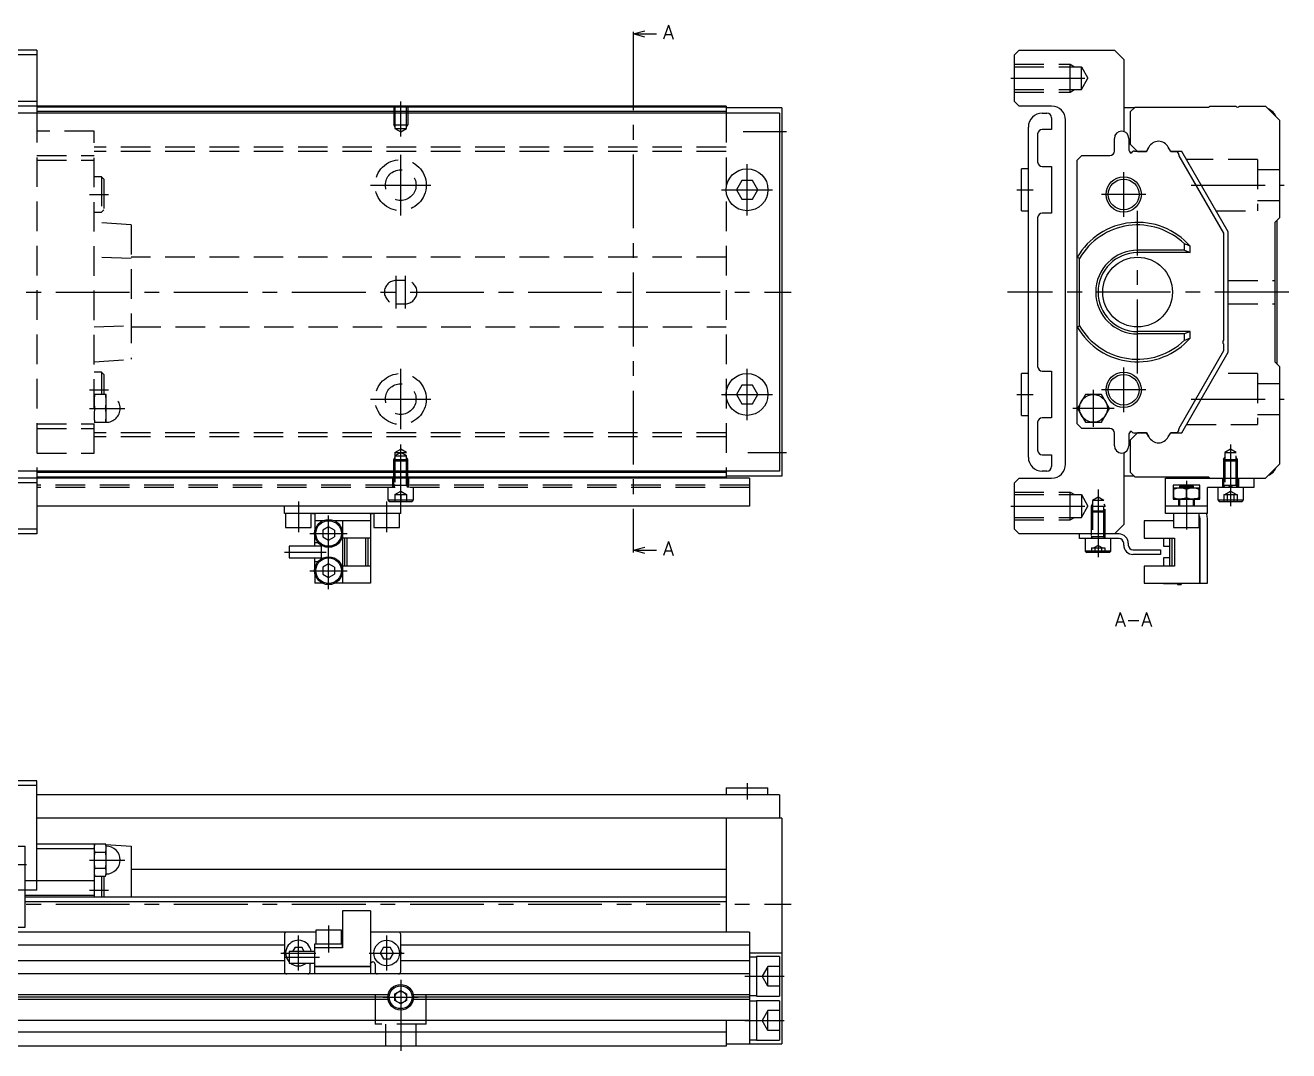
# Model space of a CAD drawing. Extents: x 0 to 520, y -8 to 231.
# Drawn here: x 247.9 to 519.6, y 9 to 229.5 of the extents above; entities that cross this region are included whole.
import ezdxf

# ---------------------------------------------------------------- set-up
doc = ezdxf.new("R2010")
doc.units = 0
doc.header["$LTSCALE"] = 0.5
doc.linetypes.add('CENTER', pattern=[50.8, 31.75, -6.35, 6.35, -6.35])
doc.linetypes.add('DASHED', pattern=[19.05, 12.7, -6.35])
for name, color, linetype in [('MSM_CENTER', 1, 'CENTER'), ('MSM_CONTINUOUS', 7, 'CONTINUOUS'), ('MSM_DASHED', 4, 'DASHED'), ('MSM_PART_NUMBER', 7, 'CONTINUOUS')]:
    doc.layers.add(name, color=color, linetype=linetype)
doc.styles.get("Standard").update_dxf_attribs({"font": 'txt.shx', "height": 3, "bigfont": 'bigfont.shx'})

msp = doc.modelspace()

# ---------------------------------------------------------------- linework, layer by layer
at = {"layer": 'MSM_CENTER'}
for p, q in [((378.64, 227.12), (378.64, 117.12)), ((459.88, 218.12), (477.46, 218.12)), ((328.64, 205.61), (328.64, 213.12)), ((402.32, 206.62), (411.64, 206.62)), ((328.64, 188.62), (328.64, 201.62)), ((403.14, 188.62), (403.14, 199.62)), ((484.14, 188.32), (484.14, 197.92)), ((261.69, 193.12), (265.79, 193.12)), ((322.14, 195.12), (335.14, 195.12)), ((397.64, 194.12), (408.64, 194.12)), ((461.14, 194.12), (464.64, 194.12)), ((488.94, 193.12), (479.34, 193.12)), ((498.67, 195.12), (518.64, 195.12)), ((487.14, 154.62), (487.14, 189.62)), ((327.64, 168.62), (327.64, 175.62)), ((329.64, 168.62), (329.64, 175.62)), ((0.46, 172.12), (412.64, 172.12)), ((519.64, 172.12), (459.14, 172.12)), ((328.64, 142.62), (328.64, 155.62)), ((403.14, 144.62), (403.14, 155.62)), ((484.14, 146.32), (484.14, 155.92)), ((261.69, 151.12), (265.79, 151.12)), ((397.64, 150.12), (408.64, 150.12)), ((461.14, 150.12), (464.64, 150.12)), ((477.64, 143.12), (477.64, 151.12)), ((488.94, 151.12), (479.34, 151.12)), ((261.69, 147.12), (269.29, 147.12)), ((322.14, 149.12), (335.14, 149.12)), ((482.11, 147.12), (473.18, 147.12)), ((498.67, 149.12), (518.64, 149.12)), ((328.64, 126.12), (328.64, 139.33)), ((507.14, 139.33), (507.14, 126.12)), ((403.32, 137.62), (411.64, 137.62)), ((497.64, 131.52), (497.64, 121.07)), ((478.64, 129.67), (478.64, 115.1)), ((306.64, 127.12), (306.64, 120.52)), ((325.64, 120.52), (325.64, 127.12)), ((459.88, 126.12), (477.46, 126.12)), ((313.13, 108.22), (313.13, 124.22)), ((309.13, 120.22), (317.13, 120.22)), ((303.64, 116.22), (312.64, 116.22)), ((309.13, 112.22), (317.13, 112.22)), ((403.14, 66.5), (403.14, 63)), ((248.14, 49), (233.64, 49)), ((261.69, 50), (269.29, 50)), ((261.69, 43.5), (265.79, 43.5)), ((0.46, 40.5), (412.64, 40.5)), ((313.13, 35.9), (313.13, 30.1)), ((306.64, 26.25), (306.64, 33.75)), ((325.64, 26.25), (325.64, 33.75)), ((302.89, 30), (310.39, 30)), ((321.89, 30), (329.39, 30)), ((303.64, 29.1), (311.14, 29.1)), ((402.64, 25), (411.14, 25)), ((328.64, 24.25), (328.64, 9)), ((324.89, 20.5), (332.39, 20.5)), ((402.64, 15.5), (411.14, 15.5))]:
    msp.add_line(p, q, dxfattribs=at)
at = {"layer": 'MSM_CONTINUOUS'}
for p, q in [((378.64, 227.62), (381.14, 228.29)), ((378.64, 228.12), (378.64, 227.12)), ((381.14, 226.95), (378.64, 227.62)), ((378.64, 227.62), (383.64, 227.62)), ((250.39, 224.12), (206.89, 224.12)), ((250.39, 223.12), (206.89, 223.12)), ((250.39, 224.12), (250.39, 210.62)), ((460.64, 223.12), (461.64, 224.12)), ((460.64, 213.12), (460.64, 223.12)), ((461.64, 224.12), (482.14, 224.12)), ((482.14, 224.12), (484.14, 222.12)), ((484.14, 222.12), (484.14, 206.66)), ((398.64, 212.12), (58.64, 212.12)), ((250.39, 213.12), (206.89, 213.12)), ((398.64, 212.12), (398.64, 210.62)), ((461.64, 212.12), (460.64, 213.12)), ((468.64, 212.12), (461.64, 212.12)), ((502.44, 211.92), (502.64, 212.12)), ((502.64, 212.12), (508.24, 212.12)), ((509.04, 212.12), (514.64, 212.12)), ((514.64, 212.12), (517.64, 209.12)), ((410.14, 210.62), (45.14, 210.62)), ((398.64, 211.92), (250.39, 211.92)), ((398.64, 210.92), (250.39, 210.92)), ((410.64, 211.72), (398.64, 211.72)), ((410.14, 210.62), (410.14, 133.62)), ((410.64, 211.72), (410.64, 132.52)), ((466.64, 210.62), (467.64, 210.62)), ((468.64, 209.62), (468.64, 207.12)), ((486.44, 211.72), (484.14, 211.72)), ((485.64, 210.92), (486.64, 211.92)), ((485.64, 203.87), (485.64, 210.92)), ((486.64, 211.92), (502.44, 211.92)), ((463.64, 136.62), (463.64, 207.62)), ((468.64, 207.12), (466.64, 207.12)), ((471.64, 135.12), (471.64, 209.12)), ((517.64, 209.12), (517.64, 188.12)), ((465.64, 206.12), (465.64, 200.12)), ((482.14, 202.47), (482.14, 205.17)), ((485.24, 205.17), (485.24, 202.87)), ((487.14, 202.37), (485.64, 203.87)), ((474.14, 200.47), (475.14, 201.47)), ((475.14, 201.47), (481.14, 201.47)), ((486.44, 202.42), (487.09, 202.42)), ((487.09, 202.42), (487.14, 202.37)), ((487.14, 202.37), (489.03, 202.37)), ((489.03, 202.37), (487.14, 202.37)), ((489.54, 203.27), (489.03, 202.37)), ((494.25, 202.37), (493.74, 203.27)), ((494.25, 202.37), (495.51, 202.37)), ((496.64, 202.37), (494.25, 202.37)), ((496.03, 201.62), (496.03, 201.42)), ((496.03, 201.42), (505.64, 184.79)), ((506.64, 185.05), (496.64, 202.37)), ((462.14, 189.62), (462.14, 198.62)), ((463.64, 198.62), (462.14, 198.62)), ((466.64, 199.12), (468.64, 199.12)), ((468.64, 199.12), (468.64, 189.12)), ((474.14, 143.77), (474.14, 200.47)), ((401.99, 196.12), (400.83, 194.12)), ((404.3, 196.12), (401.99, 196.12)), ((405.45, 194.12), (404.3, 196.12)), ((400.83, 194.12), (401.99, 192.12)), ((404.3, 192.12), (405.45, 194.12)), ((401.99, 192.12), (404.3, 192.12)), ((462.14, 189.62), (463.64, 189.62)), ((465.64, 188.12), (465.64, 156.12)), ((468.64, 189.12), (466.64, 189.12)), ((517.64, 188.12), (516.64, 187.12)), ((517.14, 156.62), (517.14, 187.62)), ((506.64, 159.2), (506.64, 185.05)), ((516.64, 187.12), (516.64, 157.12)), ((497.2, 181.12), (497.2, 182.49)), ((505.64, 184.79), (505.64, 161.77)), ((474.64, 179.36), (474.14, 179.61)), ((474.64, 164.89), (474.64, 179.36)), ((497.2, 181.12), (487.14, 181.12)), ((498.42, 180.62), (487.14, 180.62)), ((497.2, 181.12), (498.42, 180.62)), ((498.42, 180.62), (498.42, 182.01)), ((474.14, 164.64), (474.64, 164.89)), ((498.42, 163.62), (487.14, 163.62)), ((497.2, 163.12), (487.14, 163.12)), ((498.42, 163.62), (497.2, 163.12)), ((497.2, 161.76), (497.2, 163.12)), ((498.42, 162.24), (498.42, 163.62)), ((505.64, 160.97), (505.64, 159.46)), ((505.64, 159.46), (496.03, 142.82)), ((496.64, 141.87), (506.64, 159.2)), ((466.64, 155.12), (468.64, 155.12)), ((468.64, 155.12), (468.64, 145.12)), ((516.64, 157.12), (517.64, 156.12)), ((517.64, 156.12), (517.64, 135.12)), ((462.14, 145.62), (462.14, 154.62)), ((463.64, 154.62), (462.14, 154.62)), ((401.99, 152.12), (400.83, 150.12)), ((400.83, 150.12), (401.99, 148.12)), ((404.3, 152.12), (401.99, 152.12)), ((405.45, 150.12), (404.3, 152.12)), ((404.3, 148.12), (405.45, 150.12)), ((475.91, 150.12), (474.18, 147.12)), ((479.37, 150.12), (475.91, 150.12)), ((481.11, 147.12), (479.37, 150.12)), ((401.99, 148.12), (404.3, 148.12)), ((474.18, 147.12), (475.91, 144.12)), ((479.37, 144.12), (481.11, 147.12)), ((462.14, 145.62), (463.64, 145.62)), ((465.64, 144.12), (465.64, 138.12)), ((468.64, 145.12), (466.64, 145.12)), ((475.91, 144.12), (479.37, 144.12)), ((475.14, 142.77), (474.14, 143.77)), ((481.14, 142.77), (475.14, 142.77)), ((482.14, 139.07), (482.14, 141.77)), ((485.24, 141.37), (485.24, 139.07)), ((485.64, 140.37), (487.14, 141.87)), ((487.09, 141.82), (486.44, 141.82)), ((487.14, 141.87), (489.03, 141.87)), ((489.03, 141.87), (489.54, 140.98)), ((493.74, 140.98), (494.25, 141.87)), ((494.25, 141.87), (496.64, 141.87)), ((496.03, 142.82), (496.03, 142.62)), ((485.64, 133.32), (485.64, 140.37)), ((466.64, 137.12), (468.64, 137.12)), ((468.64, 137.12), (468.64, 134.62)), ((484.14, 137.59), (484.14, 122.12)), ((410.14, 133.62), (45.14, 133.62)), ((250.39, 133.62), (250.39, 120.12)), ((398.64, 133.32), (250.39, 133.32)), ((398.64, 133.62), (398.64, 132.12)), ((467.64, 133.62), (466.64, 133.62)), ((486.64, 132.32), (485.64, 133.32)), ((517.64, 135.12), (514.64, 132.12)), ((250.39, 132.12), (206.89, 132.12)), ((250.39, 131.12), (206.89, 131.12)), ((398.64, 132.32), (250.39, 132.32)), ((403.64, 132.12), (250.39, 132.12)), ((410.64, 132.52), (398.64, 132.52)), ((403.64, 132.12), (403.64, 126.12)), ((460.64, 131.12), (461.64, 132.12)), ((460.64, 121.12), (460.64, 131.12)), ((461.64, 132.12), (468.64, 132.12)), ((486.44, 132.52), (484.14, 132.52)), ((502.44, 132.32), (486.64, 132.32)), ((493.14, 124.52), (493.14, 132.12)), ((493.14, 132.12), (514.64, 132.12)), ((500.49, 130.62), (494.79, 130.62)), ((494.79, 130.62), (494.79, 127.62)), ((496.34, 130.52), (496.14, 130.32)), ((496.34, 130.52), (498.94, 130.52)), ((499.14, 130.32), (498.94, 130.52)), ((500.49, 127.62), (500.49, 130.62)), ((502.64, 132.12), (502.44, 132.32)), ((502.64, 132.12), (502.44, 132.32)), ((502.64, 132.12), (502.44, 132.32)), ((507.14, 130.62), (506.64, 130.12)), ((507.64, 130.12), (507.14, 130.62)), ((512.14, 132.12), (512.14, 130.12)), ((494.89, 130.02), (500.39, 130.02)), ((494.89, 130.02), (494.89, 127.62)), ((494.89, 129.78), (495.56, 129.96)), ((495.53, 127.7), (494.89, 127.87)), ((495.56, 129.96), (495.91, 130.01)), ((495.91, 130.01), (496.27, 130.02)), ((496.14, 130.32), (496.14, 130.02)), ((496.14, 130.32), (499.14, 130.32)), ((496.27, 130.02), (496.36, 130.02)), ((496.36, 130.02), (497, 129.95)), ((497.64, 127.87), (496.97, 127.69)), ((497, 129.95), (497.64, 129.78)), ((497.64, 129.78), (498.31, 129.96)), ((497.64, 127.87), (497.64, 129.78)), ((498.28, 127.7), (497.64, 127.87)), ((498.31, 129.96), (498.66, 130.01)), ((498.66, 130.01), (499.02, 130.02)), ((499.02, 130.02), (499.11, 130.02)), ((499.11, 130.02), (499.75, 129.95)), ((499.14, 130.02), (499.14, 130.32)), ((500.39, 127.87), (499.72, 127.69)), ((499.75, 129.95), (500.39, 129.78)), ((500.39, 127.62), (500.39, 130.02)), ((502.14, 124.52), (502.14, 130.12)), ((512.14, 130.12), (502.14, 130.12)), ((504.39, 130.12), (504.39, 127.42)), ((509.89, 127.42), (509.89, 130.12)), ((403.64, 126.12), (250.39, 126.12)), ((303.64, 124.52), (303.64, 126.12)), ((328.64, 124.52), (328.64, 126.12)), ((502.14, 126.12), (493.14, 126.12)), ((494.79, 127.62), (500.49, 127.62)), ((496.17, 127.63), (495.53, 127.7)), ((495.94, 127.62), (495.94, 126.12)), ((496.14, 127.62), (496.14, 126.12)), ((496.27, 127.62), (496.17, 127.63)), ((496.62, 127.64), (496.27, 127.62)), ((496.97, 127.69), (496.62, 127.64)), ((498.92, 127.63), (498.28, 127.7)), ((499.02, 127.62), (498.92, 127.63)), ((499.33, 127.64), (499.02, 127.62)), ((499.14, 126.12), (499.14, 127.62)), ((499.37, 127.64), (499.33, 127.64)), ((499.34, 126.12), (499.34, 127.62)), ((499.72, 127.69), (499.37, 127.64)), ((504.39, 127.42), (504.69, 127.12)), ((504.39, 127.42), (509.89, 127.42)), ((504.69, 127.12), (509.59, 127.12)), ((509.59, 127.12), (509.89, 127.42)), ((328.64, 124.52), (303.64, 124.52)), ((303.89, 124.52), (303.89, 121.52)), ((309.39, 121.52), (309.39, 124.52)), ((309.64, 124.52), (309.81, 124.52)), ((309.81, 124.52), (309.95, 124.52)), ((309.95, 124.52), (310.06, 124.5)), ((310.06, 124.5), (310.12, 124.45)), ((310.12, 124.45), (310.14, 124.39)), ((310.14, 124.39), (310.14, 120.47)), ((311.82, 122.92), (310.14, 122.92)), ((322.14, 122.92), (314.44, 122.92)), ((316.14, 122.92), (316.14, 109.52)), ((322.14, 124.39), (322.16, 124.46)), ((322.14, 124.39), (322.14, 109.52)), ((322.16, 124.46), (322.24, 124.5)), ((322.24, 124.5), (322.35, 124.52)), ((322.35, 124.52), (322.49, 124.52)), ((322.49, 124.52), (322.64, 124.52)), ((322.89, 124.52), (322.89, 121.52)), ((328.39, 121.52), (328.39, 124.52)), ((494.89, 122.92), (488.54, 122.92)), ((488.54, 122.92), (488.54, 119.22)), ((492.74, 122.97), (492.74, 122.92)), ((494.89, 122.97), (492.74, 122.97)), ((502.14, 124.52), (493.14, 124.52)), ((494.89, 124.52), (494.89, 121.52)), ((500.39, 121.52), (500.39, 124.52)), ((500.49, 122.92), (500.39, 122.92)), ((500.49, 109.52), (500.49, 122.92)), ((500.49, 122.87), (500.54, 122.87)), ((500.54, 123.52), (500.54, 109.52)), ((502.14, 109.52), (502.14, 123.52)), ((250.39, 121.12), (206.89, 121.12)), ((250.39, 120.12), (206.89, 120.12)), ((303.89, 121.52), (309.39, 121.52)), ((310.14, 117.47), (310.14, 119.98)), ((313.13, 121.67), (311.88, 120.95)), ((311.88, 120.95), (311.88, 119.5)), ((314.38, 120.95), (313.13, 121.67)), ((314.38, 120.95), (314.38, 119.5)), ((322.89, 121.52), (328.39, 121.52)), ((461.64, 120.12), (460.64, 121.12)), ((483.14, 120.12), (461.64, 120.12)), ((474.64, 119.12), (474.64, 120.12)), ((484.14, 122.12), (482.14, 120.12)), ((494.89, 121.52), (500.39, 121.52)), ((304.64, 117.47), (304.64, 114.97)), ((311.64, 117.47), (304.64, 117.47)), ((310.89, 118.22), (310.14, 118.22)), ((311.64, 114.83), (311.64, 117.62)), ((311.88, 119.5), (313.13, 118.78)), ((313.13, 118.78), (314.38, 119.5)), ((322.14, 119.22), (316.14, 119.22)), ((316.64, 113.22), (316.64, 119.22)), ((317.14, 113.22), (317.14, 119.22)), ((321.14, 113.22), (321.14, 119.22)), ((321.64, 113.22), (321.64, 119.22)), ((378.64, 116.62), (381.14, 117.29)), ((378.64, 117.12), (378.64, 116.12)), ((483.14, 119.12), (474.64, 119.12)), ((475.89, 119.12), (475.89, 116.42)), ((481.39, 116.42), (481.39, 119.12)), ((484.14, 117.72), (484.14, 118.12)), ((485.14, 118.12), (485.14, 117.72)), ((488.54, 119.22), (495.04, 119.22)), ((492.74, 119.22), (492.74, 117.47)), ((492.74, 117.47), (494.04, 117.47)), ((494.04, 113.22), (494.04, 119.22)), ((494.54, 113.22), (494.54, 119.22)), ((495.04, 119.22), (495.04, 113.22)), ((304.64, 114.97), (311.64, 114.97)), ((310.14, 112.47), (310.14, 114.97)), ((310.14, 114.22), (310.89, 114.22)), ((381.14, 115.95), (378.64, 116.62)), ((378.64, 116.62), (383.64, 116.62)), ((481.39, 116.42), (475.89, 116.42)), ((475.89, 116.42), (476.19, 116.12)), ((481.09, 116.12), (476.19, 116.12)), ((481.09, 116.12), (481.39, 116.42)), ((486.14, 116.72), (492.04, 116.72)), ((492.04, 115.72), (486.14, 115.72)), ((492.04, 116.72), (492.04, 115.72)), ((492.74, 114.97), (492.74, 113.22)), ((494.04, 114.97), (492.74, 114.97)), ((310.14, 111.98), (310.14, 109.52)), ((313.13, 113.67), (311.88, 112.95)), ((311.88, 112.95), (311.88, 111.5)), ((311.88, 111.5), (313.13, 110.78)), ((314.38, 112.95), (313.13, 113.67)), ((313.13, 110.78), (314.38, 111.5)), ((314.38, 112.95), (314.38, 111.5)), ((322.14, 113.22), (316.14, 113.22)), ((488.54, 113.22), (488.54, 109.52)), ((495.04, 113.22), (488.54, 113.22)), ((311.82, 109.52), (310.14, 109.52)), ((322.14, 109.52), (314.44, 109.52)), ((488.54, 109.52), (500.49, 109.52)), ((492.74, 109.52), (492.74, 109.47)), ((492.74, 109.47), (495.74, 109.47)), ((495.74, 109.52), (495.74, 109.22)), ((495.74, 109.22), (496.54, 109.22)), ((496.54, 109.52), (496.54, 109.22)), ((500.49, 109.57), (500.54, 109.57)), ((500.54, 109.52), (502.14, 109.52)), ((250.39, 67), (206.89, 67)), ((250.39, 66), (206.89, 66)), ((250.39, 43.5), (250.39, 67)), ((398.64, 65.5), (398.64, 64)), ((398.64, 65.5), (407.64, 65.5)), ((407.64, 64), (407.64, 65.5)), ((410.14, 64), (250.39, 64)), ((410.14, 64), (410.14, 59)), ((410.64, 59), (250.39, 59)), ((398.64, 59), (398.64, 34.5)), ((410.64, 59), (410.64, 10.5)), ((233.89, 53), (247.89, 53)), ((247.89, 35.6), (247.89, 53)), ((250.39, 53.5), (262.69, 53.5)), ((250.39, 52.5), (262.69, 52.5)), ((262.69, 53.5), (263.26, 53.46)), ((262.69, 53.5), (262.69, 42)), ((262.82, 53.46), (262.69, 53)), ((262.7, 52.41), (262.69, 52.6)), ((262.82, 53.46), (265.17, 53.46)), ((262.82, 51.73), (265.17, 51.73)), ((265.29, 53), (265.17, 53.46)), ((265.2, 53.34), (270.69, 53)), ((265.29, 47), (265.29, 53)), ((270.69, 53), (270.69, 42)), ((262.69, 47), (262.82, 46.54)), ((262.82, 48.27), (265.17, 48.27)), ((262.82, 46.54), (265.17, 46.54)), ((264.29, 46.54), (264.29, 42)), ((264.79, 46.54), (264.79, 42)), ((265.17, 46.54), (265.29, 47)), ((398.64, 48), (270.69, 48)), ((250.39, 43.5), (206.89, 43.5)), ((262.69, 45.5), (247.89, 45.5)), ((262.69, 42.4), (247.89, 42.4)), ((398.64, 42), (247.89, 42)), ((398.64, 41), (247.89, 41)), ((316.14, 39.1), (316.14, 31.1)), ((322.14, 39.1), (316.14, 39.1)), ((322.14, 39.1), (322.14, 25.5)), ((234.64, 35.6), (247.89, 35.6)), ((310.38, 34.5), (234.64, 34.5)), ((303.64, 34), (303.64, 26)), ((310.38, 34.9), (310.38, 31.9)), ((315.88, 34.9), (310.38, 34.9)), ((315.88, 31.9), (315.88, 34.9)), ((316.14, 34.5), (315.88, 34.5)), ((403.64, 34.5), (322.14, 34.5)), ((328.64, 26), (328.64, 34)), ((403.64, 34.5), (403.64, 10.5)), ((303.64, 31.7), (241.14, 31.7)), ((303.64, 30.3), (303.47, 30)), ((303.47, 30), (303.64, 29.7)), ((310.14, 30.35), (304.64, 30.35)), ((304.64, 30.35), (304.64, 27.85)), ((305.92, 31.25), (305.4, 30.35)), ((305.92, 31.25), (307.36, 31.25)), ((307.88, 30.35), (307.36, 31.25)), ((310.13, 31.9), (310.13, 31.1)), ((316.13, 31.9), (310.13, 31.9)), ((316.14, 31.1), (310.13, 31.1)), ((310.14, 25.5), (310.14, 31.1)), ((316.13, 31.1), (316.13, 31.9)), ((324.92, 31.25), (324.2, 30)), ((324.2, 30), (324.92, 28.75)), ((324.92, 31.25), (326.36, 31.25)), ((327.08, 30), (326.36, 31.25)), ((326.36, 28.75), (327.08, 30)), ((403.64, 31.7), (328.64, 31.7)), ((328.82, 30), (328.64, 30.3)), ((328.64, 29.7), (328.82, 30)), ((410.64, 30), (403.64, 30)), ((303.64, 28.3), (241.14, 28.3)), ((304.64, 27.85), (310.14, 27.85)), ((309.14, 26), (309.14, 27.6)), ((310.07, 27.85), (310.12, 27.73)), ((310.12, 27.73), (310.14, 27.6)), ((322.14, 27.6), (322.16, 27.75)), ((322.16, 27.75), (322.24, 27.89)), ((322.24, 27.89), (322.35, 28)), ((322.35, 28), (322.49, 28.08)), ((322.49, 28.08), (322.64, 28.1)), ((323.14, 27.6), (323.14, 26)), ((324.92, 28.75), (326.36, 28.75)), ((403.64, 28.3), (328.64, 28.3)), ((405.14, 29.15), (403.64, 29.15)), ((410.14, 29.25), (405.14, 29.25)), ((405.14, 29.25), (405.14, 20.75)), ((410.14, 29.25), (410.14, 20.75)), ((403.64, 25.5), (53.64, 25.5)), ((310.14, 27.15), (322.14, 27.15)), ((310.14, 27.1), (322.14, 27.1)), ((310.19, 27.15), (310.19, 27.1)), ((322.09, 27.15), (322.09, 27.1)), ((327.39, 21.22), (328.64, 21.94)), ((328.64, 21.94), (329.89, 21.22)), ((325.94, 21), (231.35, 21)), ((325.94, 20), (231.35, 20)), ((325.89, 20.5), (231.39, 20.5)), ((327.39, 19.78), (327.39, 21.22)), ((328.64, 19.06), (327.39, 19.78)), ((329.89, 19.78), (328.64, 19.06)), ((329.89, 21.22), (329.89, 19.78)), ((403.64, 21), (331.35, 21)), ((403.64, 20), (331.35, 20)), ((403.64, 20.5), (331.39, 20.5)), ((403.64, 20.85), (405.14, 20.85)), ((405.14, 19.65), (403.64, 19.65)), ((405.14, 20.75), (410.14, 20.75)), ((410.14, 19.75), (405.14, 19.75)), ((405.14, 19.75), (405.14, 11.25)), ((410.14, 19.75), (410.14, 11.25)), ((403.64, 15.5), (53.64, 15.5)), ((398.64, 15.5), (398.64, 10)), ((398.64, 13), (58.64, 13)), ((403.64, 11.35), (405.14, 11.35)), ((405.14, 11.25), (410.14, 11.25)), ((398.64, 10), (58.64, 10)), ((398.64, 10.5), (410.64, 10.5))]:
    msp.add_line(p, q, dxfattribs=at)
for centre, radius in [((403.14, 194.12), 4.5), ((484.14, 193.12), 3.8), ((484.14, 193.12), 3.3), ((487.14, 172.12), 7.5), ((484.14, 151.12), 3.8), ((403.14, 150.12), 4.5), ((484.14, 151.12), 3.3), ((477.64, 147.12), 3), ((313.13, 120.22), 3), ((313.13, 120.22), 2.75), ((313.13, 112.22), 3), ((313.13, 112.22), 2.75), ((325.64, 30), 2.75), ((328.64, 20.5), 2.75), ((328.64, 20.5), 2.45), ((328.64, 20.5), 1.25)]:
    msp.add_circle(centre, radius, dxfattribs=at)
for centre, radius, start, end in [((468.64, 209.12), 3, 0, 90), ((508.64, 212.42), 0.5, 216.8699, 323.1301), ((466.64, 207.62), 3, 90, 180), ((467.64, 209.62), 1, 0, 90), ((514.14, 208.72), 3, 21.8151, 68.1849), ((466.64, 206.12), 1, 90, 180), ((483.69, 205.17), 1.55, 0, 180), ((491.8, 201.97), 2.6, 93.4107, 150), ((491.49, 201.97), 2.6, 30, 86.5893), ((481.14, 202.47), 1, 270, 0), ((486.24, 202.87), 1, 180, 239.9081), ((486.44, 201.62), 0.8, 90, 151.2511), ((495.23, 201.62), 0.8, 0, 69.6276), ((466.64, 200.12), 1, 180, 270), ((466.64, 188.12), 1, 90, 180), ((487.14, 172.12), 15, 41.2361, 150.0736), ((487.14, 172.12), 14.44, 45.8486, 149.949), ((492.99, 169.83), 13.33, 65.9851, 71.6163), ((487.14, 172.12), 9, 90, 270), ((487.14, 172.12), 8.5, 90, 270), ((487.14, 172.12), 15, 209.9264, 318.7639), ((487.14, 172.12), 14.44, 210.051, 314.1514), ((493.02, 174.35), 13.26, 288.3686, 294.03), ((505.94, 161.37), 0.5, 126.8699, 233.1301), ((466.64, 156.12), 1, 180, 270), ((466.64, 144.12), 1, 90, 180), ((481.14, 141.77), 1, 0, 90), ((486.24, 141.37), 1, 120.0919, 180), ((486.44, 142.62), 0.8, 208.7489, 270), ((495.23, 142.62), 0.8, 290.3641, 0), ((483.69, 139.07), 1.55, 180, 0), ((491.8, 142.28), 2.6, 210, 266.5893), ((491.49, 142.28), 2.6, 273.4107, 330), ((466.64, 136.62), 3, 180, 270), ((466.64, 138.12), 1, 180, 270), ((467.64, 134.62), 1, 270, 0), ((468.64, 135.12), 3, 270, 0), ((514.14, 135.52), 3, 291.8137, 338.1863), ((499.54, 123.52), 1, 0, 31.7883), ((499.54, 123.52), 2.6, 0, 22.6199), ((483.14, 118.12), 2, 0, 90), ((483.14, 118.12), 1, 0, 90), ((486.14, 117.72), 2, 180, 270), ((486.14, 117.72), 1, 180, 270), ((266, 52.57), 3.31, 164.2277, 179.4294), ((266, 52.63), 3.31, 180.5738, 195.7691), ((275.58, 49.95), 12.89, 172.0306, 179.7562), ((261.98, 52.56), 3.31, 0.5738, 15.7691), ((261.98, 52.63), 3.31, 344.2277, 359.4294), ((252.31, 49.94), 12.98, 0.2719, 7.9413), ((265.29, 50), 3, 270, 90), ((276.15, 50.1), 13.46, 180.407, 187.8062), ((251.84, 50.1), 13.46, 352.1938, 359.593), ((266, 47.37), 3.31, 164.2277, 179.4294), ((266, 47.44), 3.31, 180.5738, 195.7691), ((261.98, 47.37), 3.31, 0.5738, 15.7691), ((261.98, 47.43), 3.31, 344.2277, 359.4294), ((304.14, 34), 0.5, 90, 180), ((306.64, 30), 2.75, 7.312, 223.3418), ((328.14, 34), 0.5, 0, 90), ((306.64, 30), 2.75, 231.4273, 308.5727), ((309.64, 27.6), 0.5, 150, 180), ((322.64, 27.6), 0.5, 0, 90), ((304.14, 26), 0.5, 180, 270), ((308.64, 26), 0.5, 270, 0), ((323.64, 26), 0.5, 180, 270), ((328.14, 26), 0.5, 270, 0)]:
    msp.add_arc(centre, radius, start, end, dxfattribs=at)
at = {"layer": 'MSM_DASHED'}
for p, q in [((460.64, 221.12), (472.64, 221.12)), ((460.64, 220.58), (475.04, 220.58)), ((472.64, 215.12), (472.64, 221.12)), ((472.64, 221.12), (473.58, 220.58)), ((475.04, 215.67), (475.04, 220.58)), ((475.04, 220.58), (476.46, 218.12)), ((475.04, 215.67), (476.46, 218.12)), ((460.64, 215.67), (475.04, 215.67)), ((460.64, 215.12), (472.64, 215.12)), ((472.64, 215.12), (473.58, 215.67)), ((327.14, 212.12), (327.14, 208.12)), ((327.41, 212.12), (327.41, 207.32)), ((329.87, 207.32), (329.87, 212.12)), ((330.14, 212.12), (330.14, 208.12)), ((250.39, 210.62), (250.39, 133.62)), ((398.64, 210.62), (398.64, 133.62)), ((262.69, 206.72), (250.39, 206.72)), ((262.69, 137.52), (262.69, 206.72)), ((327.14, 208.12), (330.14, 208.12)), ((327.41, 207.66), (327.14, 208.12)), ((327.41, 207.32), (329.87, 207.32)), ((327.41, 207.32), (328.64, 206.61)), ((328.64, 206.61), (329.87, 207.32)), ((329.87, 207.66), (330.14, 208.12)), ((250.39, 201.47), (262.69, 201.47)), ((398.64, 203.27), (262.69, 203.27)), ((398.64, 202.37), (262.69, 202.37)), ((489.03, 202.37), (489.54, 203.27)), ((250.39, 200.47), (262.69, 200.47)), ((512.94, 200.62), (497.65, 200.62)), ((512.94, 200.62), (512.94, 189.62)), ((517.64, 198.42), (512.94, 198.42)), ((264.29, 196.92), (262.69, 196.92)), ((264.29, 196.92), (264.29, 189.32)), ((264.79, 196.42), (264.29, 196.92)), ((264.79, 196.42), (264.79, 189.82)), ((512.94, 191.82), (517.64, 191.82)), ((262.69, 189.32), (264.29, 189.32)), ((264.29, 189.32), (264.79, 189.82)), ((504, 189.62), (512.94, 189.62)), ((270.69, 186.57), (262.69, 187.12)), ((270.69, 186.57), (270.69, 157.68)), ((270.69, 179.36), (262.69, 179.61)), ((398.64, 179.62), (270.69, 179.62)), ((329.64, 174.62), (327.64, 174.62)), ((506.64, 174.62), (516.64, 174.62)), ((327.64, 169.62), (329.64, 169.62)), ((506.64, 169.62), (516.64, 169.62)), ((262.69, 164.64), (270.69, 164.89)), ((270.69, 164.62), (398.64, 164.62)), ((262.69, 157.12), (270.69, 157.68)), ((264.29, 154.92), (262.69, 154.92)), ((264.79, 154.42), (264.29, 154.92)), ((264.29, 154.92), (264.29, 150.12)), ((264.79, 154.42), (264.79, 150.12)), ((512.94, 154.62), (504, 154.62)), ((512.94, 154.62), (512.94, 143.62)), ((517.64, 152.42), (512.94, 152.42)), ((265.29, 150.12), (262.69, 150.12)), ((265.29, 144.12), (265.29, 150.12)), ((262.82, 147.12), (265.17, 147.12)), ((262.69, 144.12), (265.29, 144.12)), ((512.94, 145.82), (517.64, 145.82)), ((250.39, 143.77), (262.69, 143.77)), ((250.39, 142.77), (262.69, 142.77)), ((398.64, 141.87), (262.69, 141.87)), ((487.14, 141.87), (487.09, 141.82)), ((489.03, 141.87), (487.14, 141.87)), ((489.54, 140.98), (489.03, 141.87)), ((495.51, 141.87), (494.25, 141.87)), ((497.65, 143.62), (512.94, 143.62)), ((398.64, 140.98), (262.69, 140.98)), ((250.39, 137.52), (262.69, 137.52)), ((327.14, 136.12), (327.41, 136.59)), ((327.14, 130.12), (327.14, 136.12)), ((327.45, 136.12), (327.14, 135.82)), ((327.14, 136.12), (330.14, 136.12)), ((327.41, 137.62), (328.64, 138.33)), ((328.64, 137.63), (327.41, 136.92)), ((327.41, 137.62), (329.87, 137.62)), ((327.41, 137.62), (327.41, 130.59)), ((327.41, 136.92), (329.87, 136.92)), ((329.87, 137.62), (328.64, 138.33)), ((329.87, 136.92), (328.64, 137.63)), ((330.14, 135.82), (329.83, 136.12)), ((329.87, 130.59), (329.87, 137.62)), ((330.14, 136.12), (329.87, 136.59)), ((330.14, 130.12), (330.14, 136.12)), ((505.64, 136.12), (505.91, 136.59)), ((505.64, 136.12), (505.64, 130.12)), ((505.64, 136.12), (508.64, 136.12)), ((505.95, 136.12), (505.64, 135.82)), ((507.14, 138.33), (505.91, 137.62)), ((505.91, 137.62), (508.37, 137.62)), ((505.91, 137.62), (505.91, 130.59)), ((508.37, 137.62), (507.14, 138.33)), ((508.64, 135.82), (508.33, 136.12)), ((508.37, 130.59), (508.37, 137.62)), ((508.64, 136.12), (508.37, 136.59)), ((508.64, 130.12), (508.64, 136.12)), ((327.14, 135.82), (330.14, 135.82)), ((505.64, 135.82), (508.64, 135.82)), ((403.64, 130.62), (250.39, 130.62)), ((326.89, 132.12), (326.89, 130.12)), ((327.14, 130.12), (327.41, 130.59)), ((327.14, 130.59), (330.14, 130.59)), ((330.14, 130.12), (329.87, 130.59)), ((330.39, 130.12), (330.39, 132.12)), ((505.39, 132.12), (505.39, 130.12)), ((505.64, 130.12), (505.91, 130.59)), ((505.64, 130.59), (508.64, 130.59)), ((508.64, 130.12), (508.37, 130.59)), ((508.89, 130.12), (508.89, 132.12)), ((403.64, 130.12), (250.39, 130.12)), ((325.89, 130.12), (325.89, 127.42)), ((327.39, 128.62), (328.64, 129.35)), ((327.39, 128.62), (327.39, 127.12)), ((327.39, 128.62), (329.89, 128.62)), ((328.64, 129.35), (329.89, 128.62)), ((328.64, 128.62), (328.64, 127.12)), ((329.89, 128.62), (329.89, 127.12)), ((331.39, 127.42), (331.39, 130.12)), ((460.64, 129.12), (472.64, 129.12)), ((460.64, 128.58), (475.04, 128.58)), ((472.64, 123.12), (472.64, 129.12)), ((472.64, 129.12), (473.58, 128.58)), ((475.04, 128.58), (475.04, 123.67)), ((475.04, 128.58), (476.46, 126.12)), ((478.64, 128.03), (477.41, 127.32)), ((479.87, 127.32), (478.64, 128.03)), ((505.7, 128.62), (508.58, 128.62)), ((505.7, 128.62), (505.7, 127.12)), ((505.89, 128.62), (507.14, 129.35)), ((506.42, 128.62), (506.42, 127.12)), ((507.14, 129.35), (508.39, 128.62)), ((507.86, 128.62), (507.86, 127.12)), ((508.58, 128.62), (508.58, 127.12)), ((325.89, 127.42), (326.19, 127.12)), ((325.89, 127.42), (331.39, 127.42)), ((326.19, 127.12), (331.09, 127.12)), ((331.09, 127.12), (331.39, 127.42)), ((475.04, 123.67), (476.46, 126.12)), ((477.41, 126.59), (477.14, 126.12)), ((477.14, 126.12), (477.14, 119.12)), ((477.14, 126.12), (480.14, 126.12)), ((477.45, 125.12), (477.14, 124.82)), ((477.41, 127.32), (477.41, 119.59)), ((479.87, 127.32), (477.41, 127.32)), ((477.45, 125.12), (479.83, 125.12)), ((480.14, 124.82), (479.83, 125.12)), ((479.87, 119.59), (479.87, 127.32)), ((479.87, 126.59), (480.14, 126.12)), ((480.14, 119.12), (480.14, 126.12)), ((460.64, 123.67), (475.04, 123.67)), ((460.64, 123.12), (472.64, 123.12)), ((472.64, 123.12), (473.58, 123.67)), ((480.14, 124.82), (477.14, 124.82)), ((477.14, 119.59), (480.14, 119.59)), ((477.14, 119.12), (477.41, 119.59)), ((480.14, 119.12), (479.87, 119.59)), ((477.2, 117.12), (477.2, 116.12)), ((477.2, 117.12), (480.08, 117.12)), ((478.64, 117.67), (477.7, 117.12)), ((477.92, 117.12), (477.92, 116.12)), ((478.64, 117.67), (479.58, 117.12)), ((479.36, 117.12), (479.36, 116.12)), ((480.08, 117.12), (480.08, 116.12)), ((407.64, 27.12), (406.41, 25)), ((407.64, 22.88), (406.41, 25)), ((407.64, 22.88), (407.64, 27.12)), ((410.14, 27.12), (407.64, 27.12)), ((407.64, 25), (410.14, 25)), ((410.14, 22.88), (407.64, 22.88)), ((323.14, 21), (323.14, 14.7)), ((334.14, 14.7), (334.14, 21)), ((407.64, 17.62), (406.41, 15.5)), ((407.64, 13.38), (407.64, 17.62)), ((410.14, 17.62), (407.64, 17.62)), ((334.14, 14.7), (323.14, 14.7)), ((325.34, 14.7), (325.34, 10)), ((331.94, 10), (331.94, 14.7)), ((407.64, 13.38), (406.41, 15.5)), ((407.64, 15.5), (410.14, 15.5)), ((410.14, 13.38), (407.64, 13.38))]:
    msp.add_line(p, q, dxfattribs=at)
for centre, radius in [((328.64, 195.12), 5.5), ((328.64, 195.12), 3.3), ((328.64, 149.12), 5.5), ((328.64, 149.12), 3.3)]:
    msp.add_circle(centre, radius, dxfattribs=at)
for centre, radius, start, end in [((327.64, 172.12), 2.5, 90, 270), ((329.64, 172.12), 2.5, 270, 90), ((272.39, 148.58), 9.69, 170.8086, 179.713), ((255.59, 148.58), 9.7, 0.2886, 9.1898), ((265.29, 147.12), 3, 270, 90), ((272.39, 148.67), 9.7, 180.2886, 189.1898), ((272.39, 145.58), 9.69, 170.8086, 179.713), ((255.6, 148.67), 9.69, 350.8086, 359.713), ((255.59, 145.58), 9.7, 0.2886, 9.1898), ((272.39, 145.67), 9.7, 180.2886, 189.1898), ((255.6, 145.67), 9.69, 350.8086, 359.713)]:
    msp.add_arc(centre, radius, start, end, dxfattribs=at)

# ---------------------------------------------------------------- texts
at = {"layer": 'MSM_PART_NUMBER'}
for p in [(385.06, 226.5), (385.06, 115.5)]:
    msp.add_text('A', height=3, dxfattribs=at).set_placement(p)
msp.add_text('A-A', height=3, rotation=360, dxfattribs=at).set_placement((482.25, 100.22))

doc.saveas('drawing.dxf')
